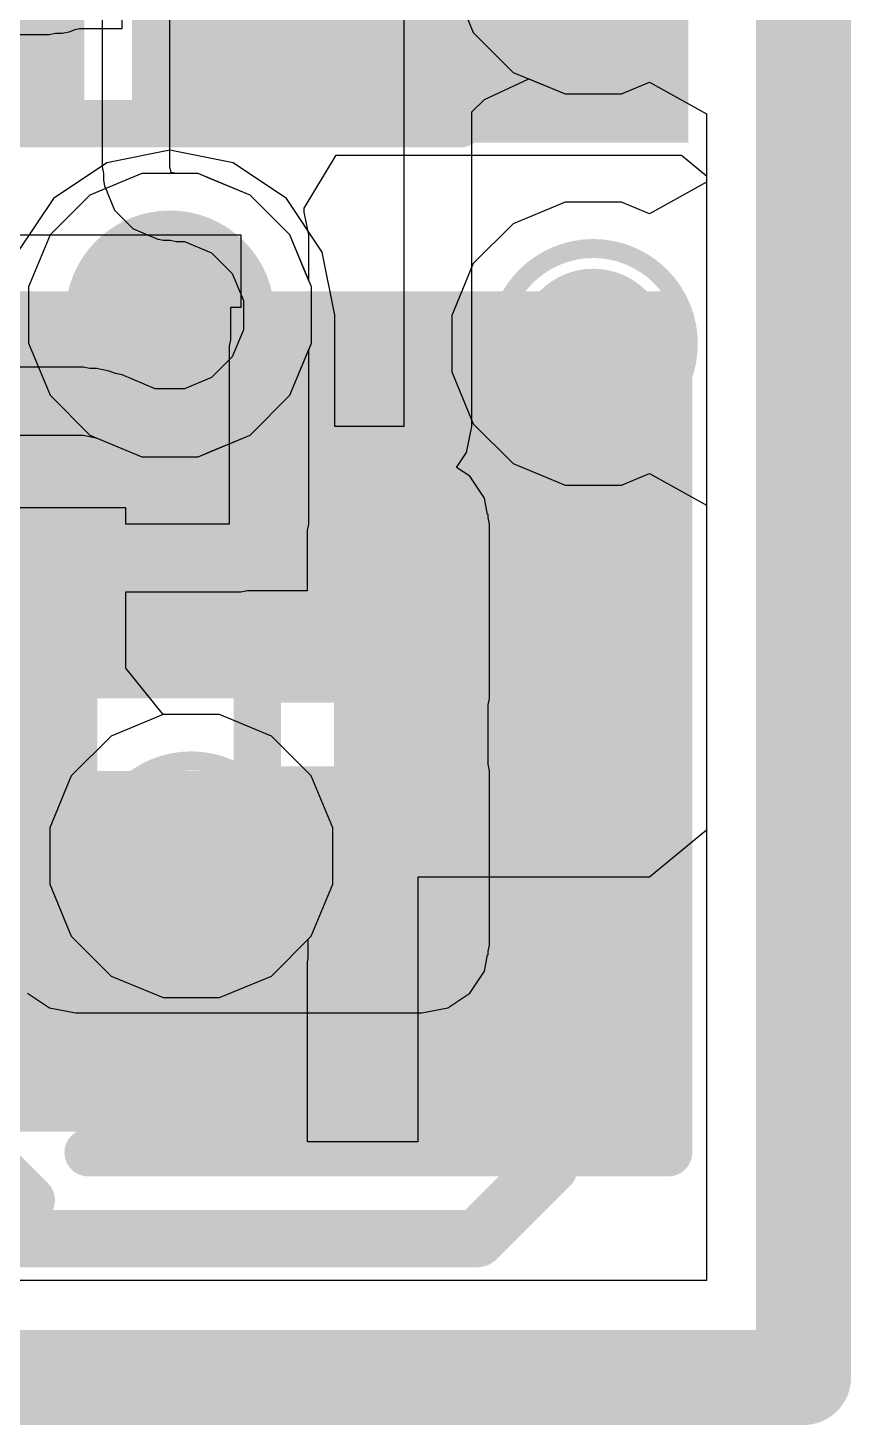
# Model space of a CAD drawing. Header units: inches. Extents: x -10 to 344, y -7 to 75.
# Drawn here: x 57.929 to 60.127, y -0.127 to 3.602 of the extents above; entities that cross this region are included whole.
import ezdxf

# ---------------------------------------------------------------- set-up
doc = ezdxf.new("R2010")
doc.units = ezdxf.units.IN
for name, color, linetype in [('Board Outline', 216, 'Continuous'), ('Bottom Layer', 5, 'Continuous'), ('Bottom Overlay', 54, 'Continuous'), ('Bottom Paste', 16, 'Continuous'), ('Bottom Solder', 6, 'Continuous'), ('Drill Drawing', 1, 'Continuous'), ('Mid Layer 1', 16, 'Continuous'), ('Mid Layer 2', 76, 'Continuous'), ('Top Layer', 1, 'Continuous'), ('Top Overlay', 2, 'Continuous'), ('Top Paste', 8, 'Continuous'), ('Top Solder', 216, 'Continuous'), ('Via Holes', 16, 'Continuous')]:
    doc.layers.add(name, color=color, linetype=linetype)

# ---------------------------------------------------------------- blocks, each defined once
blk = doc.blocks.new('12_LGA__2_2__7')
at = {"layer": 'Top Layer'}
for points in [[(-0.425, 0.96), (-0.075, 0.96), (-0.075, 0.56), (-0.425, 0.56)], [(0.075, 0.96), (0.425, 0.96), (0.425, 0.56), (0.075, 0.56)], [(-0.96, 0.925), (-0.56, 0.925), (-0.56, 0.575), (-0.96, 0.575)], [(0.56, 0.925), (0.96, 0.925), (0.96, 0.575), (0.56, 0.575)], [(-0.96, 0.425), (-0.56, 0.425), (-0.56, 0.075), (-0.96, 0.075)], [(0.56, 0.425), (0.96, 0.425), (0.96, 0.075), (0.56, 0.075)], [(-0.96, -0.075), (-0.56, -0.075), (-0.56, -0.425), (-0.96, -0.425)], [(0.56, -0.075), (0.96, -0.075), (0.96, -0.425), (0.56, -0.425)], [(-0.96, -0.575), (-0.56, -0.575), (-0.56, -0.925), (-0.96, -0.925)], [(-0.425, -0.56), (-0.075, -0.56), (-0.075, -0.96), (-0.425, -0.96)], [(0.075, -0.56), (0.425, -0.56), (0.425, -0.96), (0.075, -0.96)], [(0.56, -0.575), (0.96, -0.575), (0.96, -0.925), (0.56, -0.925)]]:
    blk.add_hatch(color=1, dxfattribs=at).paths.add_polyline_path(points)
at = {"layer": 'Top Paste'}
for points in [[(-0.425, 0.96), (-0.075, 0.96), (-0.075, 0.56), (-0.425, 0.56)], [(0.075, 0.96), (0.425, 0.96), (0.425, 0.56), (0.075, 0.56)], [(-0.96, 0.925), (-0.56, 0.925), (-0.56, 0.575), (-0.96, 0.575)], [(0.56, 0.925), (0.96, 0.925), (0.96, 0.575), (0.56, 0.575)], [(-0.96, 0.425), (-0.56, 0.425), (-0.56, 0.075), (-0.96, 0.075)], [(0.56, 0.425), (0.96, 0.425), (0.96, 0.075), (0.56, 0.075)], [(-0.96, -0.075), (-0.56, -0.075), (-0.56, -0.425), (-0.96, -0.425)], [(0.56, -0.075), (0.96, -0.075), (0.96, -0.425), (0.56, -0.425)], [(-0.96, -0.575), (-0.56, -0.575), (-0.56, -0.925), (-0.96, -0.925)], [(-0.425, -0.56), (-0.075, -0.56), (-0.075, -0.96), (-0.425, -0.96)], [(0.075, -0.56), (0.425, -0.56), (0.425, -0.96), (0.075, -0.96)], [(0.56, -0.575), (0.96, -0.575), (0.96, -0.925), (0.56, -0.925)]]:
    blk.add_hatch(color=8, dxfattribs=at).paths.add_polyline_path(points)
at = {"layer": 'Top Solder'}
for points in [[(-0.5266, 1.0616), (0.0266, 1.0616), (0.0266, 0.4584), (-0.5266, 0.4584)], [(-0.0266, 1.0616), (0.5266, 1.0616), (0.5266, 0.4584), (-0.0266, 0.4584)], [(-1.0616, 1.0266), (-0.4584, 1.0266), (-0.4584, 0.4734), (-1.0616, 0.4734)], [(0.4584, 1.0266), (1.0616, 1.0266), (1.0616, 0.4734), (0.4584, 0.4734)], [(-1.0616, 0.5266), (-0.4584, 0.5266), (-0.4584, -0.0266), (-1.0616, -0.0266)], [(0.4584, 0.5266), (1.0616, 0.5266), (1.0616, -0.0266), (0.4584, -0.0266)], [(-1.0616, 0.0266), (-0.4584, 0.0266), (-0.4584, -0.5266), (-1.0616, -0.5266)], [(0.4584, 0.0266), (1.0616, 0.0266), (1.0616, -0.5266), (0.4584, -0.5266)], [(-1.0616, -0.4734), (-0.4584, -0.4734), (-0.4584, -1.0266), (-1.0616, -1.0266)], [(-0.5266, -0.4584), (0.0266, -0.4584), (0.0266, -1.0616), (-0.5266, -1.0616)], [(-0.0266, -0.4584), (0.5266, -0.4584), (0.5266, -1.0616), (-0.0266, -1.0616)], [(0.4584, -0.4734), (1.0616, -0.4734), (1.0616, -1.0266), (0.4584, -1.0266)]]:
    blk.add_hatch(color=216, dxfattribs=at).paths.add_polyline_path(points)
at = {"layer": 'Top Overlay'}
for points in [[(-1.0414, 1.0922, 0.127, 0.127, 0), (1.1176, 1.0922, 0.127, 0.127, 0)], [(1.1176, 1.0922, 0.127, 0.127, 0), (1.1176, -1.0668, 0.127, 0.127, 0)], [(-1.2446, 0.889, 0.127, 0.127, 0), (-1.1176, 0.762, 0.127, 0.127, 0)], [(-1.2446, 0.889, 0.127, 0.127, 0), (-1.2446, 0.635, 0.127, 0.127, 0)], [(-1.1176, 0.762, 0.127, 0.127, 0), (-1.2446, 0.635, 0.127, 0.127, 0)], [(-1.1176, 0.4826, 0.127, 0.127, 0), (-1.1176, -1.0668, 0.127, 0.127, 0)], [(-1.1176, -1.0668, 0.127, 0.127, 0), (1.1176, -1.0668, 0.127, 0.127, 0)]]:
    blk.add_lwpolyline(points, format="xyseb", dxfattribs=at)
for points in [[(-1.0732, 1.0922, 0.0635, 0.0635, 1), (-1.0096, 1.0922, 0.0635, 0.0635, 1)], [(1.0858, 1.0922, 0.0635, 0.0635, 1), (1.1494, 1.0922, 0.0635, 0.0635, 1)], [(1.0858, 1.0922, 0.0635, 0.0635, 1), (1.1494, 1.0922, 0.0635, 0.0635, 1)], [(-1.2764, 0.889, 0.0635, 0.0635, 1), (-1.2128, 0.889, 0.0635, 0.0635, 1)], [(-1.2764, 0.889, 0.0635, 0.0635, 1), (-1.2128, 0.889, 0.0635, 0.0635, 1)], [(-1.1494, 0.762, 0.0635, 0.0635, 1), (-1.0858, 0.762, 0.0635, 0.0635, 1)], [(-1.1494, 0.762, 0.0635, 0.0635, 1), (-1.0858, 0.762, 0.0635, 0.0635, 1)], [(-1.2764, 0.635, 0.0635, 0.0635, 1), (-1.2128, 0.635, 0.0635, 0.0635, 1)], [(-1.2764, 0.635, 0.0635, 0.0635, 1), (-1.2128, 0.635, 0.0635, 0.0635, 1)], [(-1.1494, 0.4826, 0.0635, 0.0635, 1), (-1.0858, 0.4826, 0.0635, 0.0635, 1)], [(-1.1494, -1.0668, 0.0635, 0.0635, 1), (-1.0858, -1.0668, 0.0635, 0.0635, 1)], [(-1.1494, -1.0668, 0.0635, 0.0635, 1), (-1.0858, -1.0668, 0.0635, 0.0635, 1)], [(1.0858, -1.0668, 0.0635, 0.0635, 1), (1.1494, -1.0668, 0.0635, 0.0635, 1)], [(1.0858, -1.0668, 0.0635, 0.0635, 1), (1.1494, -1.0668, 0.0635, 0.0635, 1)]]:
    blk.add_lwpolyline(points, format="xyseb", close=True, dxfattribs=at)
blk = doc.blocks.new('R___0201_B_15')
at = {"layer": 'Bottom Layer'}
for points in [[(-0.41, 0.185), (-0.14, 0.185), (-0.14, -0.185), (-0.41, -0.185)], [(0.14, 0.185), (0.41, 0.185), (0.41, -0.185), (0.14, -0.185)]]:
    blk.add_hatch(color=5, dxfattribs=at).paths.add_polyline_path(points)
at = {"layer": 'Bottom Paste'}
for points in [[(-0.41, 0.185), (-0.14, 0.185), (-0.14, -0.185), (-0.41, -0.185)], [(0.14, 0.185), (0.41, 0.185), (0.41, -0.185), (0.14, -0.185)]]:
    blk.add_hatch(color=16, dxfattribs=at).paths.add_polyline_path(points)
at = {"layer": 'Bottom Solder'}
for points in [[(-0.465, 0.24), (-0.085, 0.24), (-0.085, -0.24), (-0.465, -0.24)], [(0.085, 0.24), (0.465, 0.24), (0.465, -0.24), (0.085, -0.24)]]:
    blk.add_hatch(color=6, dxfattribs=at).paths.add_polyline_path(points)
at = {"layer": 'Bottom Overlay'}
for points in [[(-0.4826, 0.254, 0.127, 0.127, 0), (-0.4826, -0.254, 0.127, 0.127, 0)], [(-0.4826, 0.254, 0.127, 0.127, 0), (0.4826, 0.254, 0.127, 0.127, 0)], [(0.4826, 0.254, 0.127, 0.127, 0), (0.4826, -0.254, 0.127, 0.127, 0)], [(-0.4826, -0.254, 0.127, 0.127, 0), (0.4826, -0.254, 0.127, 0.127, 0)]]:
    blk.add_lwpolyline(points, format="xyseb", dxfattribs=at)
for points in [[(-0.5143, 0.254, 0.0635, 0.0635, 1), (-0.4508, 0.254, 0.0635, 0.0635, 1)], [(-0.5143, 0.254, 0.0635, 0.0635, 1), (-0.4508, 0.254, 0.0635, 0.0635, 1)], [(0.4508, 0.254, 0.0635, 0.0635, 1), (0.5143, 0.254, 0.0635, 0.0635, 1)], [(0.4508, 0.254, 0.0635, 0.0635, 1), (0.5143, 0.254, 0.0635, 0.0635, 1)], [(-0.5143, -0.254, 0.0635, 0.0635, 1), (-0.4508, -0.254, 0.0635, 0.0635, 1)], [(-0.5143, -0.254, 0.0635, 0.0635, 1), (-0.4508, -0.254, 0.0635, 0.0635, 1)], [(0.4508, -0.254, 0.0635, 0.0635, 1), (0.5143, -0.254, 0.0635, 0.0635, 1)], [(0.4508, -0.254, 0.0635, 0.0635, 1), (0.5143, -0.254, 0.0635, 0.0635, 1)]]:
    blk.add_lwpolyline(points, format="xyseb", close=True, dxfattribs=at)
blk = doc.blocks.new('LED_0402_78')
at = {"layer": 'Top Layer'}
for points in [[(-0.785, 0.36), (-0.165, 0.36), (-0.165, -0.36), (-0.785, -0.36)], [(0.165, 0.36), (0.785, 0.36), (0.785, -0.36), (0.165, -0.36)]]:
    blk.add_hatch(color=1, dxfattribs=at).paths.add_polyline_path(points)
at = {"layer": 'Top Overlay'}
blk.add_hatch(color=2, dxfattribs=at).paths.add_polyline_path([(0.9398, -0.508), (1.5494, -0.508), (1.5494, 0.508), (0.9398, 0.508)])
at = {"layer": 'Top Paste'}
for points in [[(-0.785, 0.36), (-0.165, 0.36), (-0.165, -0.36), (-0.785, -0.36)], [(0.165, 0.36), (0.785, 0.36), (0.785, -0.36), (0.165, -0.36)]]:
    blk.add_hatch(color=8, dxfattribs=at).paths.add_polyline_path(points)
at = {"layer": 'Top Solder'}
for points in [[(-0.8866, 0.4616), (-0.0634, 0.4616), (-0.0634, -0.4616), (-0.8866, -0.4616)], [(0.0634, 0.4616), (0.8866, 0.4616), (0.8866, -0.4616), (0.0634, -0.4616)]]:
    blk.add_hatch(color=216, dxfattribs=at).paths.add_polyline_path(points)
at = {"layer": 'Top Overlay'}
for points in [[(-0.889, 0.4572, 0.127, 0.127, 0), (0.9398, 0.4572, 0.127, 0.127, 0)], [(-0.889, -0.4572, 0.127, 0.127, 0), (-0.889, 0.4572, 0.127, 0.127, 0)], [(0.9398, -0.4572, 0.127, 0.127, 0), (0.9398, 0.4572, 0.127, 0.127, 0)], [(-0.889, -0.4572, 0.127, 0.127, 0), (0.9398, -0.4572, 0.127, 0.127, 0)]]:
    blk.add_lwpolyline(points, format="xyseb", dxfattribs=at)
for points in [[(-0.9207, 0.4572, 0.0635, 0.0635, 1), (-0.8572, 0.4572, 0.0635, 0.0635, 1)], [(-0.9207, 0.4572, 0.0635, 0.0635, 1), (-0.8572, 0.4572, 0.0635, 0.0635, 1)], [(0.908, 0.4572, 0.0635, 0.0635, 1), (0.9715, 0.4572, 0.0635, 0.0635, 1)], [(0.908, 0.4572, 0.0635, 0.0635, 1), (0.9715, 0.4572, 0.0635, 0.0635, 1)], [(-0.9207, -0.4572, 0.0635, 0.0635, 1), (-0.8572, -0.4572, 0.0635, 0.0635, 1)], [(-0.9207, -0.4572, 0.0635, 0.0635, 1), (-0.8572, -0.4572, 0.0635, 0.0635, 1)], [(0.908, -0.4572, 0.0635, 0.0635, 1), (0.9715, -0.4572, 0.0635, 0.0635, 1)], [(0.908, -0.4572, 0.0635, 0.0635, 1), (0.9715, -0.4572, 0.0635, 0.0635, 1)]]:
    blk.add_lwpolyline(points, format="xyseb", close=True, dxfattribs=at)

msp = doc.modelspace()

# ---------------------------------------------------------------- hatches: boundary and pattern name
at = {"layer": 'Bottom Layer'}
h = msp.add_hatch(color=5, dxfattribs=at)
edge = h.paths.add_edge_path()
edge.add_arc((58.308, 2.8356), 0.2, 0, 360)
h = msp.add_hatch(color=5, dxfattribs=at)
edge = h.paths.add_edge_path()
edge.add_arc((59.4384, 2.7594), 0.2, 0, 360)
for points in [[(58.0554, 1.8127), (58.9803, 1.8127), (58.9803, 2.2777), (58.0554, 2.2777)], [(58.0554, 1.1541), (58.9803, 1.1541), (58.9803, 1.6192), (58.0554, 1.6192)]]:
    msp.add_hatch(color=5, dxfattribs=at).paths.add_polyline_path(points)
h = msp.add_hatch(color=5, dxfattribs=at)
edge = h.paths.add_edge_path()
edge.add_arc((58.3648, 1.3918), 0.2, 0, 360)
at = {"layer": 'Mid Layer 1'}
h = msp.add_hatch(color=16, dxfattribs=at)
edge = h.paths.add_edge_path()
edge.add_arc((58.308, 2.8356), 0.2, 0, 360)
h = msp.add_hatch(color=16, dxfattribs=at)
edge = h.paths.add_edge_path()
edge.add_arc((59.4384, 2.7594), 0.2, 0, 360)
h = msp.add_hatch(color=16, dxfattribs=at)
edge = h.paths.add_edge_path()
edge.add_arc((58.3648, 1.3918), 0.2, 0, 360)
at = {"layer": 'Mid Layer 2'}
h = msp.add_hatch(color=76, dxfattribs=at)
edge = h.paths.add_edge_path()
edge.add_arc((58.308, 2.8356), 0.2, 0, 360)
h = msp.add_hatch(color=76, dxfattribs=at)
edge = h.paths.add_edge_path()
edge.add_arc((59.4384, 2.7594), 0.2, 0, 360)
h = msp.add_hatch(color=76, dxfattribs=at)
edge = h.paths.add_edge_path()
edge.add_arc((58.3648, 1.3918), 0.2, 0, 360)
at = {"layer": 'Top Layer'}
for points in [[(58.308, 3.4438), (59.6743, 3.4438), (59.6743, 4.1638), (58.308, 4.1638)], [(56.8085, 2.3337), (58.4974, 2.3337), (58.4974, 2.7526), (56.8085, 2.7526)], [(57.6474, 2.278), (58.4974, 2.278), (58.4974, 2.7526), (57.6474, 2.7526)], [(58.6474, 2.278), (59.4974, 2.278), (59.4974, 2.7526), (58.6474, 2.7526)], [(58.8224, 1.293), (59.5324, 1.293), (59.5324, 2.7526), (58.8224, 2.7526)]]:
    msp.add_hatch(color=1, dxfattribs=at).paths.add_polyline_path(points)
h = msp.add_hatch(color=1, dxfattribs=at)
edge = h.paths.add_edge_path()
edge.add_arc((58.308, 2.8356), 0.2, 0, 360)
h = msp.add_hatch(color=1, dxfattribs=at)
edge = h.paths.add_edge_path()
edge.add_arc((59.4384, 2.7594), 0.2, 0, 360)
h = msp.add_hatch(color=1, dxfattribs=at)
edge = h.paths.add_edge_path()
edge.add_arc((58.3648, 1.3918), 0.2, 0, 360)
at = {"layer": 'Via Holes'}
h = msp.add_hatch(color=7, dxfattribs=at)
edge = h.paths.add_edge_path()
edge.add_arc((58.308, 2.8356), 0.1, 0, 360)
h = msp.add_hatch(color=7, dxfattribs=at)
edge = h.paths.add_edge_path()
edge.add_arc((59.4384, 2.7594), 0.1, 0, 360)
h = msp.add_hatch(color=7, dxfattribs=at)
edge = h.paths.add_edge_path()
edge.add_arc((58.3648, 1.3918), 0.1, 0, 360)

# ---------------------------------------------------------------- linework, layer by layer
at = {"layer": 'Board Outline'}
for points in [[(60, 30, 0.254, 0.254, 0), (60, 0, 0.254, 0.254, 0)], [(44.055, 0, 0.254, 0.254, 0), (60, 0, 0.254, 0.254, 0)]]:
    msp.add_lwpolyline(points, format="xyseb", dxfattribs=at)
msp.add_lwpolyline([(59.9365, 0, 0.127, 0.127, 1), (60.0635, 0, 0.127, 0.127, 1)], format="xyseb", close=True, dxfattribs=at)
msp.add_lwpolyline([(59.9365, 0, 0.127, 0.127, 1), (60.0635, 0, 0.127, 0.127, 1)], format="xyseb", close=True, dxfattribs=at)
at = {"layer": 'Bottom Layer'}
for p, q in [((58.9325, 5.863), (58.9325, 2.5385)), ((58.1808, 3.6006), (58.1808, 3.7517)), ((55.8903, 3.5844), (57.9851, 3.5844)), ((57.9851, 3.5844), (58.0027, 3.5879)), ((58.0027, 3.5879), (58.0205, 3.5879)), ((58.0205, 3.5879), (58.0384, 3.5914)), ((58.0384, 3.5914), (58.0549, 3.5983)), ((58.0549, 3.5983), (58.0665, 3.6006)), ((58.0665, 3.6006), (58.1808, 3.6006)), ((59.1479, 3.4109), (59.2662, 3.4662)), ((59.2662, 3.4662), (59.3632, 3.426)), ((59.5135, 3.426), (59.5887, 3.4571)), ((59.5887, 3.4571), (59.7411, 3.373)), ((59.1138, 3.3786), (59.1479, 3.4109)), ((59.3632, 3.426), (59.5135, 3.426)), ((59.1138, 2.5385), (59.1138, 3.3786)), ((59.7411, 3.373), (59.7411, 0.259)), ((58.308, 3.2759), (58.1395, 3.2424)), ((58.4765, 3.2424), (58.308, 3.2759)), ((58.1395, 3.2424), (57.9967, 3.147)), ((58.6193, 3.147), (58.4765, 3.2424)), ((57.9967, 3.147), (57.9013, 3.0041)), ((58.7147, 3.0041), (58.6193, 3.147)), ((58.7483, 2.8356), (58.7147, 3.0041)), ((58.7483, 2.5385), (58.7483, 2.8356)), ((58.9325, 2.5385), (58.7483, 2.5385)), ((59.1, 2.4691), (59.1138, 2.5385)), ((59.0734, 2.4293), (59.1, 2.4691)), ((59.1085, 2.4059), (59.0734, 2.4293)), ((59.1478, 2.3471), (59.1085, 2.4059)), ((59.1564, 2.3037), (59.1478, 2.3471)), ((59.1581, 2.3037), (59.1564, 2.3037)), ((59.1581, 2.2953), (59.1581, 2.3037)), ((59.1616, 2.2777), (59.1581, 2.2953)), ((59.1616, 1.8127), (59.1616, 2.2777)), ((59.1581, 1.7951), (59.1616, 1.8127)), ((59.1581, 1.6368), (59.1581, 1.7951)), ((59.1616, 1.6192), (59.1581, 1.6368)), ((59.1616, 1.1541), (59.1616, 1.6192)), ((59.1478, 1.0848), (59.1564, 1.1281)), ((59.1564, 1.1281), (59.1581, 1.1281)), ((59.1581, 1.1366), (59.1616, 1.1541)), ((59.1581, 1.1281), (59.1581, 1.1366)), ((59.1085, 1.026), (59.1478, 1.0848)), ((57.9272, 1.026), (57.986, 0.9867)), ((59.0497, 0.9867), (59.1085, 1.026)), ((57.986, 0.9867), (58.0554, 0.9729)), ((58.0554, 0.9729), (58.9803, 0.9729)), ((58.9803, 0.9729), (59.0497, 0.9867)), ((59.7411, 0.259), (52.5467, 0.259))]:
    msp.add_line(p, q, dxfattribs=at)
msp.add_lwpolyline([(58.308, 2.1054, 0.508, 0.508, 0), (58.308, 2.8356, 0.508, 0.508, 0)], format="xyseb", dxfattribs=at)
for points in [[(58.181, 2.8356, 0.254, 0.254, 1), (58.435, 2.8356, 0.254, 0.254, 1)], [(58.181, 2.1054, 0.254, 0.254, 1), (58.435, 2.1054, 0.254, 0.254, 1)]]:
    msp.add_lwpolyline(points, format="xyseb", close=True, dxfattribs=at)
at = {"layer": 'Drill Drawing'}
for points in [[(59.6924, 3.8038, 0.0508, 0.0508, 1), (59.1844, 3.8038, 0.0508, 0.0508, 1)], [(58.562, 2.8356, 0.0508, 0.0508, 1), (58.054, 2.8356, 0.0508, 0.0508, 1)], [(59.6924, 2.7594, 0.0508, 0.0508, 1), (59.1844, 2.7594, 0.0508, 0.0508, 1)], [(58.0413, 2.8356, 0.0254, 0.0254, 1), (58.0667, 2.8356, 0.0254, 0.0254, 1)], [(58.5493, 2.8356, 0.0254, 0.0254, 1), (58.5747, 2.8356, 0.0254, 0.0254, 1)], [(59.1717, 2.7594, 0.0254, 0.0254, 1), (59.1971, 2.7594, 0.0254, 0.0254, 1)], [(59.6797, 2.7594, 0.0254, 0.0254, 1), (59.7051, 2.7594, 0.0254, 0.0254, 1)], [(58.6188, 1.3918, 0.0508, 0.0508, 1), (58.1108, 1.3918, 0.0508, 0.0508, 1)], [(58.0981, 1.3918, 0.0254, 0.0254, 1), (58.1235, 1.3918, 0.0254, 0.0254, 1)], [(58.6061, 1.3918, 0.0254, 0.0254, 1), (58.6315, 1.3918, 0.0254, 0.0254, 1)]]:
    msp.add_lwpolyline(points, format="xyseb", close=True, dxfattribs=at)
at = {"layer": 'Mid Layer 1'}
for p, q in [((59.0606, 3.7286), (59.1181, 3.5898)), ((59.1181, 3.5898), (59.2244, 3.4835)), ((59.2244, 3.4835), (59.3632, 3.426)), ((59.5135, 3.426), (59.5887, 3.4571)), ((59.5887, 3.4571), (59.7411, 3.373)), ((59.3632, 3.426), (59.5135, 3.426)), ((59.7411, 3.373), (59.7411, 0.259)), ((58.2329, 3.2134), (58.094, 3.1559)), ((58.3831, 3.2134), (58.2329, 3.2134)), ((58.522, 3.1559), (58.3831, 3.2134)), ((58.094, 3.1559), (57.9877, 3.0496)), ((58.6283, 3.0496), (58.522, 3.1559)), ((57.9877, 3.0496), (57.9302, 2.9108)), ((58.6858, 2.9108), (58.6283, 3.0496)), ((57.9302, 2.9108), (57.9302, 2.7605)), ((58.6858, 2.7605), (58.6858, 2.9108)), ((57.9302, 2.7605), (57.9877, 2.6216)), ((58.6283, 2.6216), (58.6858, 2.7605)), ((57.9877, 2.6216), (58.094, 2.5154)), ((58.522, 2.5154), (58.6283, 2.6216)), ((58.094, 2.5154), (58.2329, 2.4578)), ((58.3831, 2.4578), (58.522, 2.5154)), ((58.2329, 2.4578), (58.3831, 2.4578)), ((58.2896, 1.7696), (58.1508, 1.7121)), ((58.4399, 1.7696), (58.2896, 1.7696)), ((58.5788, 1.7121), (58.4399, 1.7696)), ((58.1508, 1.7121), (58.0445, 1.6058)), ((58.6851, 1.6058), (58.5788, 1.7121)), ((58.0445, 1.6058), (57.987, 1.467)), ((58.7426, 1.467), (58.6851, 1.6058)), ((57.987, 1.467), (57.987, 1.3167)), ((58.7426, 1.3167), (58.7426, 1.467)), ((57.987, 1.3167), (58.0445, 1.1778)), ((58.6851, 1.1778), (58.7426, 1.3167)), ((58.0445, 1.1778), (58.1508, 1.0716)), ((58.5788, 1.0716), (58.6851, 1.1778)), ((58.1508, 1.0716), (58.2896, 1.014)), ((58.4399, 1.014), (58.5788, 1.0716)), ((58.2896, 1.014), (58.4399, 1.014)), ((59.7411, 0.259), (52.0326, 0.259))]:
    msp.add_line(p, q, dxfattribs=at)
at = {"layer": 'Mid Layer 2'}
for p, q in [((58.308, 3.2313), (58.308, 3.8262)), ((58.1267, 3.7511), (58.1267, 3.2313)), ((59.0606, 3.7286), (59.1181, 3.5898)), ((59.1181, 3.5898), (59.2244, 3.4835)), ((59.2244, 3.4835), (59.3632, 3.426)), ((59.5135, 3.426), (59.5887, 3.4571)), ((59.5887, 3.4571), (59.7411, 3.373)), ((59.3632, 3.426), (59.5135, 3.426)), ((59.7411, 3.373), (59.7411, 3.1902)), ((58.1267, 3.2313), (58.1302, 3.2138)), ((58.1302, 3.2138), (58.1302, 3.1959)), ((58.311, 3.2164), (58.308, 3.2313)), ((58.3259, 3.2134), (58.311, 3.2164)), ((58.3831, 3.2134), (58.3259, 3.2134)), ((58.4165, 3.1996), (58.3831, 3.2134)), ((58.1302, 3.1959), (58.1332, 3.181)), ((58.1332, 3.181), (58.14, 3.1645)), ((58.522, 3.1559), (58.4165, 3.1996)), ((58.4165, 3.1996), (58.4165, 3.1996)), ((59.7411, 3.1902), (59.5887, 3.1061)), ((58.14, 3.1645), (58.1405, 3.1619)), ((58.1405, 3.1619), (58.142, 3.1597)), ((58.142, 3.1597), (58.1602, 3.1157)), ((58.6283, 3.0496), (58.522, 3.1559)), ((59.3632, 3.1372), (59.2244, 3.0797)), ((59.5135, 3.1372), (59.3632, 3.1372)), ((59.5887, 3.1061), (59.5135, 3.1372)), ((58.1602, 3.1157), (58.1602, 3.1157)), ((58.1602, 3.1157), (58.1602, 3.1157)), ((58.1602, 3.1157), (58.1852, 3.0907)), ((58.1852, 3.0907), (58.2102, 3.0657)), ((58.2102, 3.0657), (58.2103, 3.0657)), ((58.2103, 3.0657), (58.2103, 3.0657)), ((58.2103, 3.0657), (58.2543, 3.0474)), ((59.2244, 3.0797), (59.1181, 2.9734)), ((58.2543, 3.0474), (58.2565, 3.046)), ((58.2565, 3.046), (58.2591, 3.0454)), ((58.2591, 3.0454), (58.2756, 3.0386)), ((58.2756, 3.0386), (58.2756, 3.0386)), ((58.2756, 3.0386), (58.2756, 3.0386)), ((58.2756, 3.0386), (58.2905, 3.0356)), ((58.2905, 3.0356), (58.3084, 3.0356)), ((58.3084, 3.0356), (58.3259, 3.0322)), ((58.3259, 3.0322), (58.3471, 3.0322)), ((58.3471, 3.0322), (58.4193, 3.0022)), ((58.672, 2.9441), (58.6283, 3.0496)), ((58.4193, 3.0022), (58.4746, 2.947)), ((58.4746, 2.947), (58.5045, 2.8747)), ((59.1181, 2.9734), (59.0606, 2.8346)), ((58.6858, 2.9108), (58.672, 2.9441)), ((58.672, 2.9441), (58.672, 2.9441)), ((58.6858, 2.7605), (58.6858, 2.9108)), ((58.5045, 2.8747), (58.5045, 2.7966)), ((59.0606, 2.8346), (59.0606, 2.6843)), ((58.5045, 2.7966), (58.4746, 2.7243)), ((58.672, 2.7272), (58.6858, 2.7605)), ((58.4746, 2.7243), (58.4193, 2.669)), ((58.6283, 2.6216), (58.672, 2.7272)), ((58.672, 2.7272), (58.672, 2.7272)), ((58.0763, 2.6966), (57.8583, 2.6966)), ((58.0938, 2.6931), (58.0763, 2.6966)), ((58.1116, 2.6931), (58.0938, 2.6931)), ((58.146, 2.6863), (58.1116, 2.6931)), ((58.1625, 2.6794), (58.146, 2.6863)), ((58.18, 2.676), (58.1625, 2.6794)), ((58.2689, 2.6391), (58.18, 2.676)), ((58.4193, 2.669), (58.3471, 2.6391)), ((59.0606, 2.6843), (59.1181, 2.5454)), ((58.3471, 2.6391), (58.2689, 2.6391)), ((58.522, 2.5154), (58.6283, 2.6216)), ((59.1181, 2.5454), (59.2244, 2.4392)), ((57.8583, 2.5153), (58.0763, 2.5153)), ((58.0763, 2.5153), (58.1106, 2.5085)), ((58.1106, 2.5085), (58.2329, 2.4578)), ((58.4165, 2.4716), (58.522, 2.5154)), ((58.3831, 2.4578), (58.4165, 2.4716)), ((58.4165, 2.4716), (58.4165, 2.4716)), ((58.2329, 2.4578), (58.3831, 2.4578)), ((59.2244, 2.4392), (59.3632, 2.3816)), ((59.5135, 2.3816), (59.5887, 2.4128)), ((59.5887, 2.4128), (59.7411, 2.3287)), ((59.3632, 2.3816), (59.5135, 2.3816)), ((59.7411, 2.3287), (59.7411, 0.259)), ((58.2896, 1.7696), (58.1508, 1.7121)), ((58.4399, 1.7696), (58.2896, 1.7696)), ((58.5788, 1.7121), (58.4399, 1.7696)), ((58.1508, 1.7121), (58.0445, 1.6058)), ((58.6851, 1.6058), (58.5788, 1.7121)), ((58.0445, 1.6058), (57.987, 1.467)), ((58.7426, 1.467), (58.6851, 1.6058)), ((57.987, 1.467), (57.987, 1.3167)), ((58.7426, 1.3167), (58.7426, 1.467)), ((57.987, 1.3167), (58.0445, 1.1778)), ((58.6851, 1.1778), (58.7426, 1.3167)), ((58.0445, 1.1778), (58.1508, 1.0716)), ((58.5788, 1.0716), (58.6851, 1.1778)), ((58.1508, 1.0716), (58.2896, 1.014)), ((58.4399, 1.014), (58.5788, 1.0716)), ((58.2896, 1.014), (58.4399, 1.014)), ((59.7411, 0.259), (49.8884, 0.259))]:
    msp.add_line(p, q, dxfattribs=at)
at = {"layer": 'Top Layer'}
for p, q in [((58.6665, 3.1215), (58.7521, 3.2625)), ((58.7521, 3.2625), (59.6743, 3.2625)), ((59.6743, 3.2625), (59.7411, 3.2077)), ((59.7411, 3.2077), (59.7411, 1.461)), ((58.6666, 3.1101), (58.6665, 3.1215)), ((58.6787, 3.0495), (58.6666, 3.1101)), ((57.3904, 3.0495), (58.4974, 3.0495)), ((58.4974, 3.0495), (58.4974, 2.8558)), ((58.6787, 2.928), (58.6787, 3.0495)), ((58.6858, 2.9108), (58.6787, 2.928)), ((58.6858, 2.7605), (58.6858, 2.9108)), ((58.4974, 2.8558), (58.4696, 2.8558)), ((58.4696, 2.8558), (58.4696, 2.7701)), ((58.4696, 2.7701), (58.4661, 2.7526)), ((58.6787, 2.7433), (58.6858, 2.7605)), ((58.4661, 2.7526), (58.4661, 2.278)), ((58.6787, 2.278), (58.6787, 2.7433)), ((58.1902, 2.3208), (57.6665, 2.3208)), ((58.1902, 2.278), (58.1902, 2.3208)), ((58.4661, 2.278), (58.1902, 2.278)), ((58.6752, 2.2605), (58.6787, 2.278)), ((58.6752, 2.1002), (58.6752, 2.2605)), ((58.1902, 1.8934), (58.1902, 2.0968)), ((58.1902, 2.0968), (58.4974, 2.0968)), ((58.4974, 2.0968), (58.5149, 2.1002)), ((58.5149, 2.1002), (58.6752, 2.1002)), ((58.2896, 1.7696), (58.1902, 1.8934)), ((58.4399, 1.7696), (58.2896, 1.7696)), ((58.5788, 1.7121), (58.4399, 1.7696)), ((58.6851, 1.6058), (58.5788, 1.7121)), ((58.7426, 1.467), (58.6851, 1.6058)), ((58.7426, 1.3167), (58.7426, 1.467)), ((59.7411, 1.461), (59.5887, 1.3358)), ((58.6851, 1.1778), (58.7426, 1.3167)), ((59.5887, 1.3358), (58.9696, 1.3358)), ((58.9696, 1.3358), (58.9696, 0.6294)), ((58.6769, 1.1696), (58.6851, 1.1778)), ((58.6769, 1.1181), (58.6769, 1.1696)), ((58.6752, 1.1096), (58.6769, 1.1181)), ((58.6752, 0.6294), (58.6752, 1.1096)), ((58.9696, 0.6294), (58.6752, 0.6294))]:
    msp.add_line(p, q, dxfattribs=at)
for points in [[(58.308, 2.4924, 0.1524, 0.1524, 0), (58.308, 2.8356, 0.1524, 0.1524, 0)], [(57.8224, 2.478, 0.1524, 0.1524, 0), (58.3224, 2.478, 0.1524, 0.1524, 0)], [(58.8224, 0.958, 0.1524, 0.1524, 0), (58.8224, 2.478, 0.1524, 0.1524, 0)], [(58.3661, 1.1181, 0.254, 0.254, 0), (58.3661, 1.3905, 0.254, 0.254, 0)], [(58.3436, 1.3706, 0.1524, 0.1524, 0), (58.3648, 1.3918, 0.1524, 0.1524, 0)], [(58.3648, 1.3918, 0.1524, 0.1524, 0), (58.3661, 1.3905, 0.1524, 0.1524, 0)], [(58.3224, 0.958, 0.1524, 0.1524, 0), (58.3436, 0.9792, 0.1524, 0.1524, 0)], [(59.3224, 0.5651, 0.1524, 0.1524, 0), (59.3224, 0.958, 0.1524, 0.1524, 0)], [(59.1277, 0.3704, 0.1524, 0.1524, 0), (59.3224, 0.5651, 0.1524, 0.1524, 0)], [(52.8178, 0.3704, 0.1524, 0.1524, 0), (59.1277, 0.3704, 0.1524, 0.1524, 0)]]:
    msp.add_lwpolyline(points, format="xyseb", dxfattribs=at)
for points in [[(58.2699, 2.8356, 0.0762, 0.0762, 1), (58.3461, 2.8356, 0.0762, 0.0762, 1)], [(58.2699, 2.4924, 0.0762, 0.0762, 1), (58.3461, 2.4924, 0.0762, 0.0762, 1)], [(58.2843, 2.478, 0.0762, 0.0762, 1), (58.3605, 2.478, 0.0762, 0.0762, 1)], [(58.7843, 2.478, 0.0762, 0.0762, 1), (58.8605, 2.478, 0.0762, 0.0762, 1)], [(58.3026, 1.3905, 0.127, 0.127, 1), (58.4296, 1.3905, 0.127, 0.127, 1)], [(58.3267, 1.3918, 0.0762, 0.0762, 1), (58.4029, 1.3918, 0.0762, 0.0762, 1)], [(58.3267, 1.3918, 0.0762, 0.0762, 1), (58.4029, 1.3918, 0.0762, 0.0762, 1)], [(58.328, 1.3905, 0.0762, 0.0762, 1), (58.4042, 1.3905, 0.0762, 0.0762, 1)], [(58.3055, 1.3706, 0.0762, 0.0762, 1), (58.3817, 1.3706, 0.0762, 0.0762, 1)], [(58.3026, 1.1181, 0.127, 0.127, 1), (58.4296, 1.1181, 0.127, 0.127, 1)], [(58.3055, 0.9792, 0.0762, 0.0762, 1), (58.3817, 0.9792, 0.0762, 0.0762, 1)], [(58.2843, 0.958, 0.0762, 0.0762, 1), (58.3605, 0.958, 0.0762, 0.0762, 1)], [(58.7843, 0.958, 0.0762, 0.0762, 1), (58.8605, 0.958, 0.0762, 0.0762, 1)], [(59.2843, 0.958, 0.0762, 0.0762, 1), (59.3605, 0.958, 0.0762, 0.0762, 1)], [(59.2843, 0.5651, 0.0762, 0.0762, 1), (59.3605, 0.5651, 0.0762, 0.0762, 1)], [(59.2843, 0.5651, 0.0762, 0.0762, 1), (59.3605, 0.5651, 0.0762, 0.0762, 1)], [(59.0896, 0.3704, 0.0762, 0.0762, 1), (59.1658, 0.3704, 0.0762, 0.0762, 1)], [(59.0896, 0.3704, 0.0762, 0.0762, 1), (59.1658, 0.3704, 0.0762, 0.0762, 1)]]:
    msp.add_lwpolyline(points, format="xyseb", close=True, dxfattribs=at)

# ---------------------------------------------------------------- block references
msp.add_blockref('LED_0402_78', (58.143, 3.8038))
at = {"rotation": 90}
for name, p in [('12_LGA__2_2__7', (58.5724, 1.718)), ('R___0201_B_15', (58.7953, 1.7159))]:
    msp.add_blockref(name, p, dxfattribs=at)

doc.saveas('drawing.dxf')
